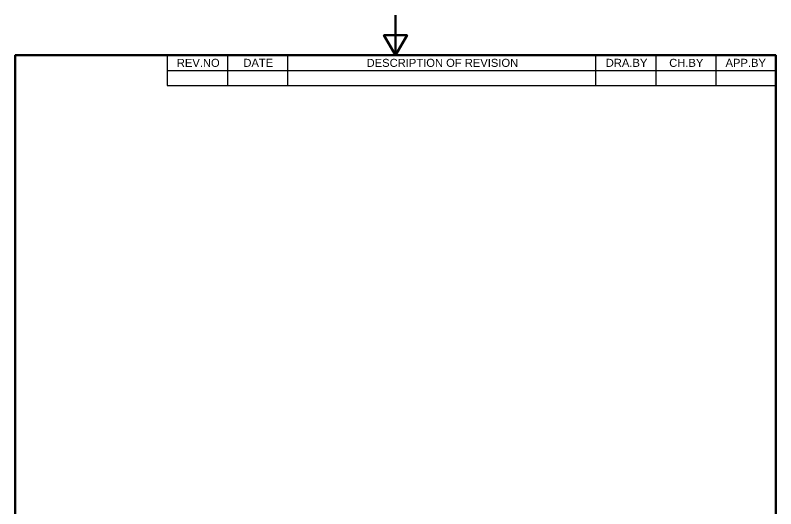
# Model space of a CAD drawing. Header units: millimetres. Extents: x 0 to 210, y 0 to 297.
# Drawn here: x 10 to 200, y 173.7 to 297 of the extents above; entities that cross this region are included whole.
import ezdxf

# ---------------------------------------------------------------- set-up
doc = ezdxf.new("R2010")
doc.units = ezdxf.units.MM
doc.layers.get('0').update_dxf_attribs({"lineweight": 25})
doc.layers.add('경계(ISO)', color=7, linetype='Continuous', lineweight=70)
doc.layers.add('기호(ISO)', color=7, linetype='Continuous', lineweight=25)
doc.styles.add('주 문자 (JIS)', font='arial.ttf')

# ---------------------------------------------------------------- blocks, each defined once
blk = doc.blocks.new('경계 Default Border')
at = {"layer": '경계(ISO)', "flags": 128}
for points in [[(105, 297.0000076293945), (105, 287.0000076293945), (102.1132469177246, 292.0000076293945), (107.8867530822754, 292.0000076293945), (105, 287.0000076293945)], [(10, 10), (10, 287.0000076293945), (200, 287.0000076293945), (200, 10), (10, 10)]]:
    blk.add_lwpolyline(points, dxfattribs=at)

msp = doc.modelspace()

# ---------------------------------------------------------------- linework, layer by layer
at = {"layer": '기호(ISO)'}
for p, q in [((48.00000000000001, 287.0000076293945), (200, 287.0000076293945)), ((48.00000000000001, 287.0000076293945), (48.00000000000001, 283.2200075995922)), ((63.00000000000001, 287.0000076293945), (63.00000000000001, 283.2200075995922)), ((78, 287.0000076293945), (78, 283.2200075995922)), ((155, 287.0000076293945), (155, 283.2200075995922)), ((170, 287.0000076293945), (170, 283.2200075995922)), ((185, 287.0000076293945), (185, 283.2200075995922)), ((200, 287.0000076293945), (200, 283.2200075995922)), ((48.00000000000001, 283.2200075995922), (200, 283.2200075995922)), ((48.00000000000001, 283.2200075995922), (48.00000000000001, 279.4400075697899)), ((63.00000000000001, 283.2200075995922), (63.00000000000001, 279.4400075697899)), ((78, 283.2200075995922), (78, 279.4400075697899)), ((155, 283.2200075995922), (155, 279.4400075697899)), ((170, 283.2200075995922), (170, 279.4400075697899)), ((185, 283.2200075995922), (185, 279.4400075697899)), ((200, 283.2200075995922), (200, 279.4400075697899)), ((48.00000000000001, 279.4400075697899), (200, 279.4400075697899))]:
    msp.add_line(p, q, dxfattribs=at)

# ---------------------------------------------------------------- block references
msp.add_blockref('경계 Default Border', (0, 0))

# ---------------------------------------------------------------- texts
at = {"layer": '기호(ISO)', "color": 7, "char_height": 2.000000029802322, "attachment_point": 7, "style": '주 문자 (JIS)'}
for s, insert in [('REV.NO', (50.37293127296152, 284.0757088355161)), ('DATE', (66.99846641275116, 284.1100075995922)), ('DESCRIPTION OF REVISION', (97.78200350257585, 284.0757088355161)), ('DRA.BY', (157.5228565737886, 284.1100075995922)), ('CH.BY', (173.3750211560421, 284.0757088355161)), ('APP.BY', (187.4480195504761, 284.1100075995922))]:
    msp.add_mtext(s, dxfattribs=dict(at, insert=insert))

doc.saveas('drawing.dxf')
